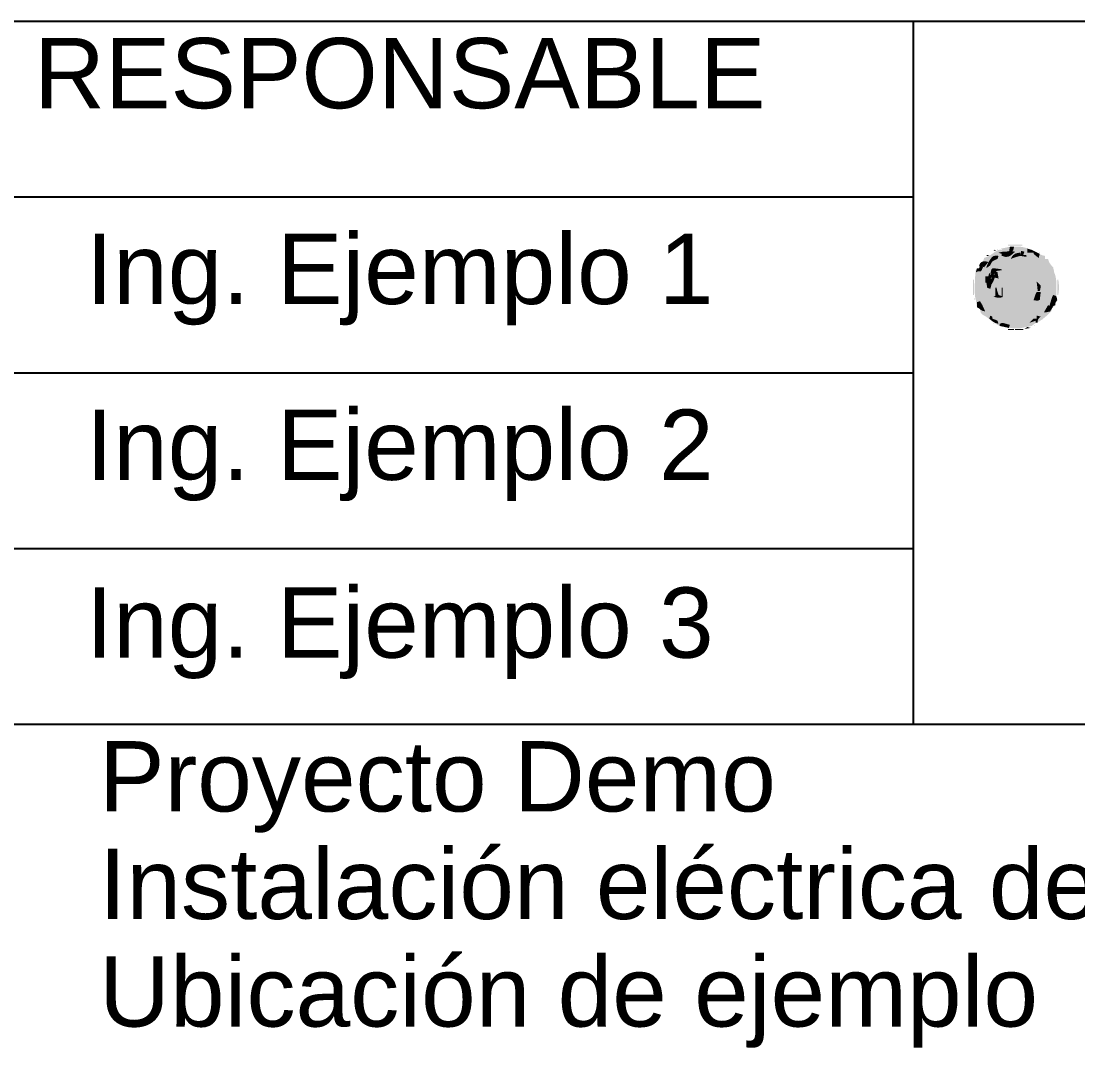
# Model space of a CAD drawing. Header units: millimetres. Extents: x 0 to 1189, y 0 to 841.
# Drawn here: x 1032.33 to 1057.88, y 50.84 to 76 of the extents above; entities that cross this region are included whole.
import ezdxf
from ezdxf.enums import TextEntityAlignment as Align

# ---------------------------------------------------------------- set-up
doc = ezdxf.new("R2010")
doc.units = ezdxf.units.MM
doc.styles.add('ARIAL', font='arial.ttf')

msp = doc.modelspace()

# ---------------------------------------------------------------- hatches: boundary and pattern name
at = {"true_color": 0xad8536}
msp.add_hatch(color=7, dxfattribs=at).paths.add_polyline_path([(1056.572, 70.528), (1056.203, 70.544), (1055.842, 70.398), (1055.808, 70.373), (1055.773, 70.349), (1055.738, 70.325), (1055.696, 70.309), (1055.655, 70.292), (1055.614, 70.275), (1055.608, 70.258), (1055.603, 70.241), (1055.598, 70.224), (1055.595, 70.208), (1055.592, 70.191), (1055.589, 70.176), (1055.563, 70.167), (1055.539, 70.159), (1055.514, 70.151), (1055.506, 70.109), (1055.497, 70.067), (1055.489, 70.026), (1055.464, 70.018), (1055.439, 70.01), (1055.414, 70.001), (1055.399, 69.873), (1055.39, 69.744), (1055.387, 69.615), (1055.387, 69.596), (1055.386, 69.577), (1055.386, 69.558), (1055.386, 69.471), (1055.389, 69.384), (1055.401, 69.298), (1055.411, 69.264), (1055.418, 69.229), (1055.428, 69.161), (1055.432, 69.134), (1055.436, 69.107), (1055.439, 69.08), (1055.464, 69.072), (1055.489, 69.064), (1055.514, 69.056), (1055.516, 69.036), (1055.517, 69.017), (1055.519, 68.998), (1055.535, 68.95), (1055.553, 68.923), (1055.589, 68.897), (1055.643, 68.867), (1055.675, 68.846), (1055.712, 68.817), (1055.945, 68.664), (1056.188, 68.591), (1056.465, 68.574), (1056.751, 68.642), (1057.012, 68.782), (1057.231, 68.981), (1057.24, 69.006), (1057.248, 69.031), (1057.256, 69.056), (1057.269, 69.068), (1057.282, 69.08), (1057.294, 69.092), (1057.336, 69.149), (1057.353, 69.258), (1057.36, 69.514), (1057.36, 69.533), (1057.36, 69.552), (1057.36, 69.57), (1057.36, 69.669), (1057.352, 69.764), (1057.331, 69.861), (1057.323, 69.883), (1057.314, 69.905), (1057.306, 69.927), (1057.298, 69.968), (1057.29, 70.01), (1057.281, 70.051), (1057.244, 70.089), (1057.218, 70.121), (1057.182, 70.176), (1057.167, 70.22), (1057.16, 70.239), (1057.157, 70.25), (1057.131, 70.25), (1057.107, 70.25), (1057.082, 70.25), (1057.082, 70.275), (1057.082, 70.3), (1057.082, 70.325), (1057.029, 70.337), (1056.981, 70.354), (1056.932, 70.377)])
at = {"true_color": 0xb28e57}
msp.add_hatch(color=7, dxfattribs=at).paths.add_polyline_path([(1056.808, 70.449), (1056.548, 70.538), (1056.282, 70.552), (1056.012, 70.499), (1056.037, 70.491), (1056.062, 70.482), (1056.086, 70.474), (1056.086, 70.457), (1056.086, 70.441), (1056.086, 70.424), (1056.103, 70.424), (1056.12, 70.424), (1056.136, 70.424), (1056.136, 70.383), (1056.136, 70.341), (1056.136, 70.3), (1056.161, 70.3), (1056.186, 70.3), (1056.211, 70.3), (1056.233, 70.321), (1056.255, 70.342), (1056.276, 70.362), (1056.353, 70.413), (1056.431, 70.431), (1056.525, 70.43), (1056.545, 70.428), (1056.565, 70.426), (1056.584, 70.424), (1056.626, 70.42), (1056.668, 70.416), (1056.71, 70.412), (1056.743, 70.408), (1056.776, 70.404), (1056.808, 70.4), (1056.808, 70.416), (1056.808, 70.433)])
at = {"true_color": 0xaaaa55}
msp.add_hatch(color=7, dxfattribs=at).paths.add_polyline_path([(1056.012, 70.549), (1056.064, 70.531), (1056.084, 70.525), (1056.086, 70.524)])
at = {"true_color": 0xffff00}
msp.add_hatch(color=7, dxfattribs=at).paths.add_polyline_path([(1056.136, 70.574), (1056.171, 70.556), (1056.176, 70.554)])
at = {"true_color": 0xa9794b}
msp.add_hatch(color=7, dxfattribs=at).paths.add_polyline_path([(1056.186, 70.599), (1056.186, 70.59), (1056.186, 70.582), (1056.186, 70.574), (1056.303, 70.574), (1056.419, 70.574), (1056.534, 70.574), (1056.534, 70.582), (1056.534, 70.59), (1056.534, 70.599), (1056.417, 70.599), (1056.301, 70.599)])
at = {"true_color": 0xb1874d}
msp.add_hatch(color=7, dxfattribs=at).paths.add_polyline_path([(1056.236, 70.549), (1056.227, 70.499), (1056.219, 70.449), (1056.211, 70.4), (1056.247, 70.414), (1056.273, 70.427), (1056.31, 70.449), (1056.324, 70.488), (1056.33, 70.514), (1056.335, 70.549), (1056.302, 70.549), (1056.269, 70.549)])
at = {"true_color": 0xa27d4b}
msp.add_hatch(color=7, dxfattribs=at).paths.add_polyline_path([(1056.335, 70.549), (1056.327, 70.515), (1056.319, 70.482), (1056.31, 70.449), (1056.445, 70.437), (1056.579, 70.425), (1056.713, 70.41), (1056.745, 70.407), (1056.777, 70.403), (1056.808, 70.4), (1056.808, 70.416), (1056.808, 70.433), (1056.808, 70.449), (1056.655, 70.512), (1056.5, 70.545)])
at = {"true_color": 0xd4d42a}
msp.add_hatch(color=7, dxfattribs=at).paths.add_polyline_path([(1056.534, 70.574), (1056.587, 70.556), (1056.596, 70.553)])
at = {"true_color": 0xffaa00}
msp.add_hatch(color=7, dxfattribs=at).paths.add_polyline_path([(1056.659, 70.549), (1056.711, 70.531), (1056.731, 70.525), (1056.734, 70.524)])
at = {"true_color": 0xe7b045}
h = msp.add_hatch(color=7, dxfattribs=at)
h.paths.add_polyline_path([(1056.021, 70.477), (1055.965, 70.469), (1055.905, 70.443), (1055.85, 70.403), (1055.794, 70.363), (1055.738, 70.325), (1055.696, 70.309), (1055.655, 70.292), (1055.614, 70.275), (1055.608, 70.258), (1055.603, 70.241), (1055.598, 70.224), (1055.595, 70.208), (1055.592, 70.191), (1055.589, 70.176), (1055.563, 70.167), (1055.539, 70.159), (1055.514, 70.151), (1055.506, 70.109), (1055.497, 70.067), (1055.489, 70.026), (1055.464, 70.018), (1055.439, 70.01), (1055.414, 70.001), (1055.399, 69.873), (1055.39, 69.744), (1055.387, 69.615), (1055.387, 69.596), (1055.386, 69.577), (1055.386, 69.558), (1055.386, 69.471), (1055.389, 69.384), (1055.401, 69.298), (1055.411, 69.264), (1055.418, 69.229), (1055.428, 69.161), (1055.432, 69.134), (1055.436, 69.107), (1055.439, 69.08), (1055.464, 69.072), (1055.489, 69.064), (1055.514, 69.056), (1055.516, 69.036), (1055.517, 69.017), (1055.519, 68.998), (1055.535, 68.95), (1055.553, 68.923), (1055.589, 68.897), (1055.643, 68.867), (1055.675, 68.846), (1055.712, 68.817), (1055.945, 68.664), (1056.188, 68.591), (1056.465, 68.574), (1056.751, 68.642), (1057.012, 68.782), (1057.231, 68.981), (1057.24, 69.006), (1057.248, 69.031), (1057.256, 69.056), (1057.269, 69.068), (1057.282, 69.08), (1057.294, 69.092), (1057.342, 69.162), (1057.358, 69.321), (1057.356, 69.703), (1057.331, 69.686), (1057.306, 69.669), (1057.281, 69.653), (1057.277, 69.625), (1057.273, 69.598), (1057.269, 69.57), (1057.252, 69.49), (1057.225, 69.423), (1057.182, 69.354), (1057.19, 69.388), (1057.198, 69.421), (1057.206, 69.454), (1057.146, 69.424), (1057.095, 69.389), (1057.045, 69.342), (1056.994, 69.295), (1056.944, 69.259), (1056.883, 69.23), (1056.883, 69.247), (1056.883, 69.263), (1056.883, 69.28), (1056.699, 69.263), (1056.516, 69.259), (1056.331, 69.268), (1056.308, 69.271), (1056.285, 69.273), (1056.262, 69.275), (1056.098, 69.293), (1055.938, 69.324), (1055.782, 69.381), (1055.757, 69.396), (1055.746, 69.403), (1055.74, 69.407), (1055.714, 69.423), (1055.688, 69.438), (1055.663, 69.454), (1055.664, 69.586), (1055.687, 69.706), (1055.744, 69.825), (1055.802, 69.895), (1055.863, 69.941), (1055.95, 69.97), (1055.979, 69.972), (1056.008, 69.974), (1056.037, 69.976), (1056.138, 70.024), (1056.218, 70.087), (1056.286, 70.176), (1056.28, 70.218), (1056.274, 70.243), (1056.261, 70.275), (1056.187, 70.29), (1056.154, 70.296), (1056.136, 70.3), (1056.136, 70.342), (1056.136, 70.383), (1056.136, 70.424), (1056.119, 70.424), (1056.103, 70.424), (1056.086, 70.424), (1056.086, 70.441), (1056.086, 70.458), (1056.086, 70.474)])
h.paths.add_polyline_path([(1055.463, 69.929), (1055.464, 69.927), (1055.457, 69.941)])
at = {"true_color": 0xcaa364}
msp.add_hatch(color=7, dxfattribs=at).paths.add_polyline_path([(1056.086, 70.474), (1056.021, 70.477), (1055.965, 70.469), (1055.905, 70.443), (1055.85, 70.403), (1055.794, 70.363), (1055.738, 70.325), (1055.696, 70.309), (1055.655, 70.292), (1055.614, 70.275), (1055.608, 70.258), (1055.603, 70.241), (1055.598, 70.224), (1055.592, 70.195), (1055.59, 70.183), (1055.589, 70.176), (1055.563, 70.167), (1055.539, 70.159), (1055.514, 70.151), (1055.506, 70.126), (1055.497, 70.101), (1055.489, 70.076), (1055.531, 70.068), (1055.572, 70.059), (1055.614, 70.051), (1055.622, 70.068), (1055.63, 70.084), (1055.638, 70.101), (1055.732, 70.201), (1055.834, 70.277), (1055.962, 70.325), (1055.962, 70.308), (1055.962, 70.292), (1055.962, 70.275), (1056.054, 70.275), (1056.145, 70.275), (1056.236, 70.275), (1056.202, 70.284), (1056.169, 70.292), (1056.136, 70.3), (1056.136, 70.342), (1056.136, 70.383), (1056.136, 70.424), (1056.119, 70.424), (1056.103, 70.424), (1056.086, 70.424), (1056.086, 70.441), (1056.086, 70.458)])
at = {"true_color": 0xf8bd4a}
msp.add_hatch(color=7, dxfattribs=at).paths.add_polyline_path([(1055.901, 70.326), (1055.848, 70.322), (1055.814, 70.298), (1055.768, 70.233), (1055.749, 70.205), (1055.731, 70.178), (1055.713, 70.151), (1055.667, 70.084), (1055.624, 70.016), (1055.584, 69.945), (1055.545, 69.863), (1055.525, 69.79), (1055.539, 69.703), (1055.564, 69.711), (1055.589, 69.719), (1055.614, 69.728), (1055.622, 69.753), (1055.63, 69.778), (1055.638, 69.802), (1055.699, 69.825), (1055.733, 69.855), (1055.768, 69.916), (1055.783, 69.945), (1055.798, 69.973), (1055.813, 70.001), (1055.846, 70), (1055.861, 70), (1055.869, 70), (1055.894, 69.999), (1055.919, 69.999), (1055.943, 69.998), (1055.998, 69.997), (1056.035, 69.998), (1056.086, 70.001), (1056.168, 70.044), (1056.23, 70.1), (1056.286, 70.176), (1056.277, 70.209), (1056.269, 70.242), (1056.261, 70.275), (1056.16, 70.275), (1056.061, 70.275), (1055.962, 70.275), (1055.962, 70.292), (1055.962, 70.308), (1055.962, 70.325), (1055.926, 70.326), (1055.91, 70.326)])
at = {"true_color": 0x886c2d}
msp.add_hatch(color=7, dxfattribs=at).paths.add_polyline_path([(1056.485, 70.325), (1056.421, 70.33), (1056.369, 70.323), (1056.31, 70.3), (1056.288, 70.241), (1056.264, 70.183), (1056.236, 70.126), (1056.173, 70.075), (1056.109, 70.039), (1056.032, 70.015), (1055.975, 70.005), (1055.918, 69.993), (1055.862, 69.976), (1055.744, 69.852), (1055.667, 69.702), (1055.628, 69.535), (1055.637, 69.476), (1055.649, 69.444), (1055.676, 69.41), (1055.713, 69.392), (1055.729, 69.384), (1055.738, 69.379), (1055.765, 69.365), (1055.791, 69.351), (1055.817, 69.337), (1056.016, 69.294), (1056.236, 69.291), (1056.435, 69.329), (1056.435, 69.522), (1056.435, 69.713), (1056.435, 69.902), (1056.536, 69.952), (1056.635, 70.002), (1056.734, 70.051), (1056.668, 70.171), (1056.594, 70.255)])
at = {"true_color": 0xbf0000}
msp.add_hatch(color=7, dxfattribs=at).paths.add_polyline_path([(1055.688, 70.35), (1055.68, 70.341), (1055.672, 70.333), (1055.663, 70.325), (1055.688, 70.325), (1055.713, 70.325), (1055.738, 70.325), (1055.721, 70.333), (1055.705, 70.342)])
at = {"true_color": 0xf5b954}
msp.add_hatch(color=7, dxfattribs=at).paths.add_polyline_path([(1055.905, 70.331), (1055.856, 70.325), (1055.827, 70.313), (1055.794, 70.285), (1055.772, 70.253), (1055.762, 70.239), (1055.757, 70.232), (1055.714, 70.166), (1055.684, 70.101), (1055.663, 70.026), (1055.698, 70.05), (1055.724, 70.069), (1055.763, 70.101), (1055.79, 70.159), (1055.82, 70.196), (1055.876, 70.227), (1055.912, 70.241), (1055.928, 70.247), (1055.937, 70.25), (1055.945, 70.275), (1055.954, 70.3), (1055.962, 70.325), (1055.928, 70.328), (1055.913, 70.33)])
at = {"true_color": 0xdf7f7f}
msp.add_hatch(color=7, dxfattribs=at).paths.add_polyline_path([(1055.862, 70.474), (1055.854, 70.466), (1055.846, 70.458), (1055.838, 70.449), (1055.863, 70.449), (1055.888, 70.449), (1055.912, 70.449), (1055.895, 70.458), (1055.879, 70.466)])
at = {"true_color": 0xdfa846}
msp.add_hatch(color=7, dxfattribs=at).paths.add_polyline_path([(1056.136, 70.424), (1056.063, 70.424), (1056.018, 70.417), (1055.962, 70.4), (1055.962, 70.383), (1055.962, 70.366), (1055.962, 70.35), (1055.937, 70.35), (1055.912, 70.35), (1055.887, 70.35), (1055.912, 70.341), (1055.937, 70.333), (1055.962, 70.325), (1055.962, 70.308), (1055.962, 70.292), (1055.962, 70.275), (1056.054, 70.275), (1056.145, 70.275), (1056.236, 70.275), (1056.202, 70.284), (1056.169, 70.292), (1056.136, 70.3), (1056.136, 70.342), (1056.136, 70.383)])
at = {"true_color": 0x53411a}
msp.add_hatch(color=7, dxfattribs=at).paths.add_polyline_path([(1056.485, 70.325), (1056.421, 70.33), (1056.369, 70.323), (1056.31, 70.3), (1056.288, 70.24), (1056.264, 70.183), (1056.236, 70.126), (1056.155, 70.067), (1056.072, 70.025), (1055.978, 69.995), (1055.947, 69.989), (1055.917, 69.983), (1055.887, 69.976), (1055.923, 69.926), (1055.961, 69.885), (1056.012, 69.85), (1056.029, 69.843), (1056.045, 69.835), (1056.062, 69.827), (1056.1, 69.786), (1056.139, 69.758), (1056.192, 69.74), (1056.213, 69.738), (1056.233, 69.737), (1056.253, 69.735), (1056.273, 69.734), (1056.294, 69.732), (1056.314, 69.73), (1056.329, 69.729), (1056.345, 69.728), (1056.36, 69.728), (1056.363, 69.651), (1056.378, 69.593), (1056.41, 69.528), (1056.405, 69.655), (1056.411, 69.778), (1056.435, 69.902), (1056.509, 69.956), (1056.584, 69.997), (1056.669, 70.032), (1056.691, 70.038), (1056.712, 70.045), (1056.734, 70.051), (1056.671, 70.167), (1056.594, 70.254)])
at = {"true_color": 0xbf3f3f}
msp.add_hatch(color=7, dxfattribs=at).paths.add_polyline_path([(1055.912, 70.499), (1055.947, 70.482), (1055.96, 70.475)])
at = {"true_color": 0xcd9845}
msp.add_hatch(color=7, dxfattribs=at).paths.add_polyline_path([(1056.136, 70.424), (1056.063, 70.424), (1056.018, 70.417), (1055.962, 70.4), (1055.987, 70.391), (1056.012, 70.383), (1056.037, 70.375), (1056.037, 70.358), (1056.037, 70.341), (1056.037, 70.325), (1056.07, 70.317), (1056.103, 70.308), (1056.136, 70.3), (1056.136, 70.342), (1056.136, 70.383)])
at = {"true_color": 0xb38537}
msp.add_hatch(color=7, dxfattribs=at).paths.add_polyline_path([(1056.36, 70.424), (1056.284, 70.441), (1056.213, 70.44), (1056.136, 70.424), (1056.136, 70.383), (1056.136, 70.341), (1056.136, 70.3), (1056.2, 70.305), (1056.259, 70.337)])
at = {"true_color": 0x997633}
msp.add_hatch(color=7, dxfattribs=at).paths.add_polyline_path([(1056.584, 70.449), (1056.438, 70.452), (1056.324, 70.416), (1056.211, 70.325), (1056.219, 70.308), (1056.228, 70.292), (1056.236, 70.275), (1056.261, 70.275), (1056.286, 70.275), (1056.31, 70.275), (1056.372, 70.288), (1056.417, 70.295), (1056.485, 70.3), (1056.58, 70.242), (1056.651, 70.171), (1056.709, 70.076), (1056.694, 70.069), (1056.68, 70.062), (1056.665, 70.055), (1056.632, 70.038), (1056.617, 70.03), (1056.609, 70.026), (1056.539, 69.99), (1056.472, 69.951), (1056.41, 69.902), (1056.402, 69.832), (1056.402, 69.787), (1056.41, 69.728), (1056.418, 69.728), (1056.427, 69.728), (1056.435, 69.728), (1056.439, 69.746), (1056.443, 69.765), (1056.447, 69.784), (1056.509, 69.863), (1056.588, 69.915), (1056.684, 69.952), (1056.727, 69.933), (1056.765, 69.933), (1056.833, 69.952), (1056.816, 69.968), (1056.8, 69.985), (1056.783, 70.001), (1056.786, 70.028), (1056.79, 70.053), (1056.793, 70.079), (1056.802, 70.122), (1056.806, 70.14), (1056.808, 70.151), (1056.774, 70.173), (1056.749, 70.193), (1056.709, 70.225), (1056.684, 70.267), (1056.659, 70.309), (1056.634, 70.35), (1056.609, 70.35), (1056.584, 70.35), (1056.559, 70.35), (1056.568, 70.383), (1056.576, 70.416)])
at = {"true_color": 0x8a692b}
msp.add_hatch(color=7, dxfattribs=at).paths.add_polyline_path([(1056.485, 70.4), (1056.447, 70.399), (1056.418, 70.394), (1056.373, 70.381), (1056.318, 70.347), (1056.286, 70.308), (1056.261, 70.25), (1056.299, 70.269), (1056.335, 70.282), (1056.401, 70.302), (1056.429, 70.309), (1056.457, 70.317), (1056.485, 70.325), (1056.485, 70.35), (1056.485, 70.375)])
at = {"true_color": 0x9f7733}
msp.add_hatch(color=7, dxfattribs=at).paths.add_polyline_path([(1056.51, 70.449), (1056.501, 70.407), (1056.493, 70.366), (1056.485, 70.325), (1056.573, 70.31), (1056.612, 70.304), (1056.634, 70.3), (1056.634, 70.317), (1056.634, 70.333), (1056.634, 70.35), (1056.609, 70.35), (1056.584, 70.35), (1056.559, 70.35), (1056.568, 70.375), (1056.576, 70.4), (1056.584, 70.424), (1056.559, 70.433), (1056.534, 70.441)])
at = {"true_color": 0x8d6c2d}
msp.add_hatch(color=7, dxfattribs=at).paths.add_polyline_path([(1056.485, 70.325), (1056.485, 70.317), (1056.485, 70.308), (1056.485, 70.3), (1056.577, 70.238), (1056.649, 70.169), (1056.709, 70.076), (1056.675, 70.051), (1056.642, 70.026), (1056.609, 70.001), (1056.667, 70.008), (1056.725, 70.017), (1056.783, 70.026), (1056.792, 70.043), (1056.8, 70.06), (1056.808, 70.076), (1056.802, 70.132), (1056.782, 70.175), (1056.73, 70.242), (1056.653, 70.292), (1056.577, 70.316)])
at = {"true_color": 0xa88757}
msp.add_hatch(color=7, dxfattribs=at).paths.add_polyline_path([(1056.659, 70.499), (1056.659, 70.466), (1056.659, 70.432), (1056.659, 70.4), (1056.709, 70.4), (1056.759, 70.4), (1056.808, 70.4), (1056.808, 70.416), (1056.808, 70.433), (1056.808, 70.449), (1056.759, 70.471), (1056.711, 70.486)])
at = {"true_color": 0xbc8d4b}
msp.add_hatch(color=7, dxfattribs=at).paths.add_polyline_path([(1056.808, 70.449), (1056.808, 70.433), (1056.808, 70.416), (1056.808, 70.4), (1056.775, 70.4), (1056.742, 70.4), (1056.709, 70.4), (1056.767, 70.352), (1056.827, 70.308), (1056.891, 70.269), (1056.905, 70.263), (1056.919, 70.256), (1056.933, 70.25), (1056.934, 70.213), (1056.943, 70.187), (1056.967, 70.148), (1056.983, 70.128), (1056.998, 70.108), (1057.014, 70.088), (1057.058, 70.032), (1057.104, 69.985), (1057.162, 69.945), (1057.177, 69.939), (1057.192, 69.933), (1057.206, 69.927), (1057.207, 69.825), (1057.23, 69.74), (1057.281, 69.653), (1057.306, 69.67), (1057.331, 69.686), (1057.356, 69.703), (1057.352, 69.718), (1057.349, 69.733), (1057.346, 69.747), (1057.341, 69.767), (1057.337, 69.787), (1057.332, 69.807), (1057.323, 69.847), (1057.315, 69.887), (1057.306, 69.927), (1057.299, 69.968), (1057.29, 70.01), (1057.281, 70.051), (1057.244, 70.089), (1057.218, 70.121), (1057.182, 70.176), (1057.173, 70.201), (1057.165, 70.226), (1057.157, 70.25), (1057.131, 70.25), (1057.107, 70.25), (1057.082, 70.25), (1057.082, 70.275), (1057.082, 70.3), (1057.082, 70.325), (1057.014, 70.342), (1056.951, 70.368), (1056.889, 70.401), (1056.862, 70.417), (1056.835, 70.433)])
at = {"true_color": 0xab8e67}
msp.add_hatch(color=7, dxfattribs=at).paths.add_polyline_path([(1056.808, 70.449), (1056.808, 70.424), (1056.808, 70.399), (1056.808, 70.375), (1056.827, 70.359), (1056.845, 70.344), (1056.863, 70.329), (1056.93, 70.271), (1056.988, 70.21), (1057.045, 70.143), (1057.086, 70.093), (1057.115, 70.063), (1057.157, 70.026), (1057.207, 70.031), (1057.24, 70.037), (1057.281, 70.051), (1057.244, 70.089), (1057.218, 70.121), (1057.182, 70.176), (1057.173, 70.201), (1057.165, 70.226), (1057.157, 70.25), (1057.131, 70.25), (1057.107, 70.25), (1057.082, 70.25), (1057.082, 70.275), (1057.082, 70.3), (1057.082, 70.325), (1057.014, 70.342), (1056.951, 70.368), (1056.889, 70.401), (1056.862, 70.417), (1056.835, 70.433)])
at = {"true_color": 0xb5925f}
msp.add_hatch(color=7, dxfattribs=at).paths.add_polyline_path([(1056.808, 70.449), (1056.808, 70.424), (1056.808, 70.399), (1056.808, 70.375), (1056.854, 70.335), (1056.887, 70.309), (1056.933, 70.275), (1056.941, 70.309), (1056.949, 70.342), (1056.958, 70.375), (1056.907, 70.4), (1056.858, 70.425)])
at = {"true_color": 0xbfbfbf}
msp.add_hatch(color=7, dxfattribs=at).paths.add_polyline_path([(1056.858, 70.449), (1056.908, 70.424), (1056.906, 70.425), (1056.893, 70.432)])
at = {"true_color": 0x7f7f00}
for points in [[(1056.908, 70.424), (1056.956, 70.4), (1056.943, 70.407)], [(1057.082, 70.275), (1057.117, 70.258), (1057.13, 70.251), (1057.132, 70.25)]]:
    msp.add_hatch(color=7, dxfattribs=at).paths.add_polyline_path(points)
at = {"true_color": 0xecb358}
h = msp.add_hatch(color=7, dxfattribs=at)
h.paths.add_polyline_path([(1055.697, 70.186), (1055.664, 70.145), (1055.634, 70.096), (1055.627, 70.081), (1055.62, 70.066), (1055.614, 70.051), (1055.58, 70.06), (1055.547, 70.068), (1055.514, 70.076), (1055.506, 70.059), (1055.497, 70.043), (1055.489, 70.026), (1055.464, 70.018), (1055.439, 70.01), (1055.414, 70.001), (1055.406, 69.892), (1055.398, 69.785), (1055.39, 69.678), (1055.406, 69.678), (1055.423, 69.678), (1055.439, 69.678), (1055.456, 69.644), (1055.473, 69.611), (1055.489, 69.578), (1055.531, 69.62), (1055.572, 69.662), (1055.614, 69.703), (1055.588, 69.711), (1055.564, 69.719), (1055.539, 69.728), (1055.565, 69.832), (1055.599, 69.933), (1055.646, 70.029), (1055.694, 70.091), (1055.726, 70.149), (1055.738, 70.225)])
h.paths.add_polyline_path([(1055.457, 69.941), (1055.439, 69.976), (1055.458, 69.938)])
h.paths.add_polyline_path([(1055.464, 69.927), (1055.463, 69.929), (1055.458, 69.938)])
at = {"true_color": 0xd6b55e}
msp.add_hatch(color=7, dxfattribs=at).paths.add_polyline_path([(1055.514, 70.076), (1055.506, 70.059), (1055.497, 70.043), (1055.489, 70.026), (1055.472, 70.026), (1055.456, 70.026), (1055.439, 70.026), (1055.431, 69.993), (1055.423, 69.96), (1055.414, 69.927), (1055.444, 69.941), (1055.457, 69.948), (1055.464, 69.952), (1055.489, 69.952), (1055.514, 69.952), (1055.539, 69.952), (1055.556, 69.985), (1055.572, 70.018), (1055.589, 70.051), (1055.563, 70.06), (1055.539, 70.068)])
at = {"true_color": 0xd1aa6d}
msp.add_hatch(color=7, dxfattribs=at).paths.add_polyline_path([(1055.713, 70.176), (1055.66, 70.192), (1055.613, 70.195), (1055.559, 70.182), (1055.526, 70.157), (1055.508, 70.13), (1055.489, 70.076), (1055.531, 70.068), (1055.572, 70.059), (1055.614, 70.051), (1055.647, 70.093), (1055.68, 70.134)])
at = {"true_color": 0xd49f3e}
msp.add_hatch(color=7, dxfattribs=at).paths.add_polyline_path([(1055.867, 70.027), (1055.796, 70.02), (1055.758, 69.98), (1055.721, 69.871), (1055.716, 69.845), (1055.714, 69.834), (1055.713, 69.827), (1055.688, 69.827), (1055.663, 69.827), (1055.638, 69.827), (1055.594, 69.737), (1055.552, 69.646), (1055.514, 69.553), (1055.556, 69.528), (1055.597, 69.503), (1055.638, 69.479), (1055.663, 69.601), (1055.695, 69.721), (1055.745, 69.835), (1055.806, 69.904), (1055.87, 69.946), (1055.959, 69.975), (1055.985, 69.975), (1056.011, 69.976), (1056.037, 69.976), (1056.037, 69.985), (1056.037, 69.993), (1056.037, 70.001), (1055.98, 70.011), (1055.924, 70.02)])
at = {"true_color": 0xc2933c}
msp.add_hatch(color=7, dxfattribs=at).paths.add_polyline_path([(1055.813, 70.026), (1055.792, 70.002), (1055.779, 69.963), (1055.763, 69.877), (1055.822, 69.924), (1055.88, 69.951), (1055.956, 69.969), (1055.983, 69.971), (1056.01, 69.974), (1056.037, 69.976), (1056.037, 69.985), (1056.037, 69.993), (1056.037, 70.001), (1056.02, 70.003), (1056.004, 70.006), (1055.989, 70.008), (1055.952, 70.012), (1055.935, 70.014), (1055.926, 70.015), (1055.888, 70.02), (1055.851, 70.023)])
at = {"true_color": 0xf6cb86}
msp.add_hatch(color=7, dxfattribs=at).paths.add_polyline_path([(1055.439, 69.777), (1055.439, 69.744), (1055.439, 69.711), (1055.439, 69.678), (1055.423, 69.678), (1055.406, 69.678), (1055.39, 69.678), (1055.389, 69.656), (1055.388, 69.634), (1055.388, 69.612), (1055.387, 69.583), (1055.387, 69.554), (1055.386, 69.525), (1055.388, 69.414), (1055.403, 69.31), (1055.439, 69.205), (1055.464, 69.197), (1055.489, 69.188), (1055.514, 69.18), (1055.497, 69.381), (1055.481, 69.58), (1055.464, 69.777), (1055.456, 69.777), (1055.448, 69.777)])
at = {"true_color": 0xfac465}
msp.add_hatch(color=7, dxfattribs=at).paths.add_polyline_path([(1055.439, 69.777), (1055.439, 69.744), (1055.439, 69.711), (1055.439, 69.678), (1055.423, 69.678), (1055.406, 69.678), (1055.39, 69.678), (1055.389, 69.655), (1055.389, 69.633), (1055.389, 69.611), (1055.388, 69.581), (1055.388, 69.551), (1055.388, 69.522), (1055.388, 69.447), (1055.39, 69.374), (1055.401, 69.3), (1055.411, 69.265), (1055.418, 69.229), (1055.428, 69.161), (1055.435, 69.113), (1055.438, 69.092), (1055.439, 69.08), (1055.464, 69.072), (1055.489, 69.064), (1055.514, 69.056), (1055.516, 69.036), (1055.517, 69.017), (1055.519, 68.998), (1055.535, 68.95), (1055.553, 68.923), (1055.589, 68.897), (1055.643, 68.867), (1055.675, 68.846), (1055.712, 68.817), (1055.787, 68.755), (1055.865, 68.699), (1055.949, 68.649), (1056.215, 68.578), (1056.492, 68.576), (1056.763, 68.631), (1056.808, 68.665), (1056.835, 68.705), (1056.858, 68.757), (1056.828, 68.748), (1056.803, 68.741), (1056.758, 68.732), (1056.619, 68.729), (1056.483, 68.715), (1056.345, 68.693), (1056.325, 68.689), (1056.305, 68.686), (1056.286, 68.682), (1056.286, 68.699), (1056.286, 68.716), (1056.286, 68.732), (1056.197, 68.717), (1056.158, 68.711), (1056.136, 68.707), (1056.136, 68.732), (1056.136, 68.757), (1056.136, 68.782), (1056.076, 68.774), (1056.021, 68.773), (1055.962, 68.782), (1055.867, 68.853), (1055.786, 68.934), (1055.716, 69.029), (1055.707, 69.046), (1055.697, 69.063), (1055.688, 69.08), (1055.671, 69.08), (1055.655, 69.08), (1055.638, 69.08), (1055.622, 69.139), (1055.605, 69.197), (1055.589, 69.255), (1055.572, 69.255), (1055.555, 69.255), (1055.539, 69.255), (1055.539, 69.33), (1055.539, 69.405), (1055.539, 69.479), (1055.556, 69.479), (1055.572, 69.479), (1055.589, 69.479), (1055.54, 69.542), (1055.507, 69.608), (1055.484, 69.684), (1055.478, 69.715), (1055.471, 69.746), (1055.464, 69.777), (1055.456, 69.777), (1055.448, 69.777)])
at = {"true_color": 0xf9daa4}
msp.add_hatch(color=7, dxfattribs=at).paths.add_polyline_path([(1055.439, 69.777), (1055.439, 69.744), (1055.439, 69.711), (1055.439, 69.678), (1055.423, 69.678), (1055.406, 69.678), (1055.39, 69.678), (1055.389, 69.655), (1055.389, 69.633), (1055.389, 69.611), (1055.388, 69.581), (1055.388, 69.551), (1055.388, 69.522), (1055.388, 69.447), (1055.39, 69.374), (1055.401, 69.3), (1055.411, 69.265), (1055.418, 69.229), (1055.428, 69.161), (1055.435, 69.113), (1055.438, 69.092), (1055.439, 69.08), (1055.464, 69.072), (1055.489, 69.064), (1055.514, 69.056), (1055.516, 69.036), (1055.517, 69.017), (1055.519, 68.998), (1055.535, 68.95), (1055.553, 68.923), (1055.59, 68.895), (1055.651, 68.86), (1055.708, 68.821), (1055.764, 68.779), (1055.826, 68.734), (1055.889, 68.702), (1055.962, 68.682), (1055.954, 68.707), (1055.945, 68.732), (1055.937, 68.757), (1055.899, 68.774), (1055.883, 68.782), (1055.873, 68.786), (1055.853, 68.793), (1055.833, 68.8), (1055.813, 68.807), (1055.813, 68.823), (1055.813, 68.84), (1055.813, 68.856), (1055.793, 68.874), (1055.784, 68.881), (1055.779, 68.885), (1055.745, 68.91), (1055.721, 68.93), (1055.685, 68.96), (1055.557, 69.107), (1055.5, 69.307), (1055.467, 69.733), (1055.466, 69.748), (1055.465, 69.763), (1055.464, 69.777), (1055.456, 69.777), (1055.448, 69.777)])
at = {"true_color": 0xddb375}
msp.add_hatch(color=7, dxfattribs=at).paths.add_polyline_path([(1055.514, 70.001), (1055.443, 69.904), (1055.407, 69.797), (1055.39, 69.678), (1055.406, 69.678), (1055.423, 69.678), (1055.439, 69.678), (1055.439, 69.711), (1055.439, 69.744), (1055.439, 69.777), (1055.456, 69.777), (1055.473, 69.777), (1055.489, 69.777), (1055.518, 69.855), (1055.529, 69.922)])
at = {"true_color": 0xd9a644}
msp.add_hatch(color=7, dxfattribs=at).paths.add_polyline_path([(1055.738, 69.927), (1055.73, 69.893), (1055.721, 69.86), (1055.713, 69.827), (1055.688, 69.827), (1055.663, 69.827), (1055.638, 69.827), (1055.638, 69.777), (1055.638, 69.727), (1055.638, 69.678), (1055.647, 69.678), (1055.655, 69.678), (1055.663, 69.678), (1055.69, 69.721), (1055.717, 69.764), (1055.744, 69.807), (1055.756, 69.841), (1055.755, 69.872)])
at = {"true_color": 0x836423}
msp.add_hatch(color=7, dxfattribs=at).paths.add_polyline_path([(1055.838, 69.877), (1055.821, 69.86), (1055.804, 69.844), (1055.788, 69.827), (1055.751, 69.813), (1055.725, 69.8), (1055.688, 69.777), (1055.652, 69.671), (1055.638, 69.566), (1055.638, 69.454), (1055.672, 69.437), (1055.705, 69.42), (1055.738, 69.404), (1055.764, 69.452), (1055.783, 69.5), (1055.795, 69.553), (1055.8, 69.603), (1055.806, 69.653), (1055.813, 69.703), (1055.853, 69.746), (1055.872, 69.792), (1055.887, 69.877), (1055.871, 69.877), (1055.854, 69.877)])
at = {"true_color": 0x90702b}
msp.add_hatch(color=7, dxfattribs=at).paths.add_polyline_path([(1055.763, 69.802), (1055.726, 69.783), (1055.7, 69.764), (1055.663, 69.728), (1055.67, 69.661), (1055.677, 69.616), (1055.688, 69.553), (1055.713, 69.545), (1055.738, 69.537), (1055.763, 69.528), (1055.771, 69.562), (1055.78, 69.595), (1055.788, 69.628), (1055.779, 69.611), (1055.771, 69.595), (1055.763, 69.578), (1055.746, 69.578), (1055.73, 69.578), (1055.713, 69.578), (1055.713, 69.62), (1055.713, 69.662), (1055.713, 69.703), (1055.73, 69.703), (1055.746, 69.703), (1055.763, 69.703), (1055.771, 69.719), (1055.78, 69.736), (1055.788, 69.752), (1055.779, 69.769), (1055.771, 69.786)])
at = {"true_color": 0x775e27}
msp.add_hatch(color=7, dxfattribs=at).paths.add_polyline_path([(1055.862, 69.976), (1055.787, 69.904), (1055.737, 69.828), (1055.713, 69.728), (1055.769, 69.78), (1055.827, 69.829), (1055.887, 69.877), (1055.843, 69.788), (1055.809, 69.699), (1055.788, 69.603), (1055.838, 69.667), (1055.892, 69.711), (1055.962, 69.752), (1055.97, 69.736), (1055.979, 69.719), (1055.987, 69.703), (1055.995, 69.728), (1056.004, 69.753), (1056.012, 69.777), (1056.045, 69.777), (1056.078, 69.777), (1056.111, 69.777), (1056.111, 69.794), (1056.111, 69.811), (1056.111, 69.827), (1056.069, 69.843), (1056.028, 69.859), (1055.987, 69.877), (1055.964, 69.918), (1055.931, 69.944)])
at = {"true_color": 0x7e5d1b}
msp.add_hatch(color=7, dxfattribs=at).paths.add_polyline_path([(1055.862, 69.976), (1055.851, 69.964), (1055.84, 69.953), (1055.829, 69.941), (1055.814, 69.925), (1055.8, 69.91), (1055.786, 69.894), (1055.755, 69.86), (1055.736, 69.836), (1055.713, 69.802), (1055.721, 69.777), (1055.73, 69.752), (1055.738, 69.728), (1055.746, 69.74), (1055.754, 69.752), (1055.763, 69.765), (1055.774, 69.781), (1055.785, 69.797), (1055.796, 69.813), (1055.82, 69.848), (1055.837, 69.871), (1055.862, 69.902), (1055.888, 69.91), (1055.912, 69.918), (1055.937, 69.927), (1055.912, 69.943), (1055.887, 69.96)])
at = {"true_color": 0xa08136}
msp.add_hatch(color=7, dxfattribs=at).paths.add_polyline_path([(1055.838, 69.877), (1055.819, 69.857), (1055.806, 69.83), (1055.786, 69.776), (1055.778, 69.751), (1055.771, 69.727), (1055.763, 69.703), (1055.746, 69.703), (1055.73, 69.703), (1055.713, 69.703), (1055.713, 69.661), (1055.713, 69.619), (1055.713, 69.578), (1055.73, 69.578), (1055.746, 69.578), (1055.763, 69.578), (1055.771, 69.595), (1055.78, 69.612), (1055.788, 69.628), (1055.834, 69.708), (1055.867, 69.787), (1055.887, 69.877), (1055.871, 69.877), (1055.854, 69.877)])
at = {"true_color": 0x715924}
msp.add_hatch(color=7, dxfattribs=at).paths.add_polyline_path([(1055.987, 69.777), (1055.967, 69.776), (1055.945, 69.77), (1055.903, 69.752), (1055.813, 69.647), (1055.765, 69.519), (1055.738, 69.379), (1055.788, 69.371), (1055.838, 69.362), (1055.887, 69.354), (1055.887, 69.421), (1055.887, 69.488), (1055.887, 69.553), (1055.946, 69.583), (1055.972, 69.596), (1055.987, 69.603), (1055.987, 69.662), (1055.987, 69.72)])
at = {"true_color": 0x896e30}
msp.add_hatch(color=7, dxfattribs=at).paths.add_polyline_path([(1055.862, 69.927), (1055.854, 69.918), (1055.846, 69.91), (1055.838, 69.902), (1055.854, 69.893), (1055.871, 69.885), (1055.887, 69.877), (1055.879, 69.852), (1055.871, 69.827), (1055.862, 69.802), (1055.896, 69.794), (1055.929, 69.786), (1055.962, 69.777), (1055.954, 69.828), (1055.945, 69.877), (1055.937, 69.927), (1055.912, 69.927), (1055.887, 69.927)])
at = {"true_color": 0x7b622a}
msp.add_hatch(color=7, dxfattribs=at).paths.add_polyline_path([(1056.111, 69.802), (1056.073, 69.638), (1056.05, 69.473), (1056.037, 69.304), (1056.06, 69.304), (1056.082, 69.304), (1056.105, 69.304), (1056.158, 69.303), (1056.181, 69.303), (1056.194, 69.303), (1056.277, 69.303), (1056.354, 69.31), (1056.435, 69.329), (1056.435, 69.464), (1056.435, 69.596), (1056.435, 69.728), (1056.418, 69.694), (1056.402, 69.661), (1056.385, 69.628), (1056.378, 69.664), (1056.371, 69.69), (1056.36, 69.728), (1056.322, 69.745), (1056.286, 69.752), (1056.22, 69.754), (1056.17, 69.753), (1056.149, 69.753), (1056.136, 69.752), (1056.128, 69.769), (1056.12, 69.786)])
at = {"true_color": 0x715825}
msp.add_hatch(color=7, dxfattribs=at).paths.add_polyline_path([(1056.111, 69.802), (1056.073, 69.638), (1056.05, 69.473), (1056.037, 69.304), (1056.104, 69.304), (1056.17, 69.304), (1056.236, 69.304), (1056.216, 69.348), (1056.207, 69.397), (1056.2, 69.491), (1056.199, 69.509), (1056.198, 69.527), (1056.197, 69.544), (1056.193, 69.605), (1056.19, 69.666), (1056.186, 69.728), (1056.275, 69.713), (1056.313, 69.706), (1056.335, 69.703), (1056.327, 69.719), (1056.319, 69.736), (1056.31, 69.752), (1056.252, 69.752), (1056.194, 69.752), (1056.136, 69.752), (1056.128, 69.769), (1056.12, 69.786)])
at = {"true_color": 0xb38c58}
msp.add_hatch(color=7, dxfattribs=at).paths.add_polyline_path([(1057.231, 70.001), (1057.222, 69.946), (1057.214, 69.891), (1057.207, 69.835), (1057.215, 69.767), (1057.24, 69.71), (1057.281, 69.653), (1057.306, 69.67), (1057.331, 69.686), (1057.356, 69.703), (1057.353, 69.718), (1057.35, 69.734), (1057.347, 69.749), (1057.343, 69.77), (1057.339, 69.79), (1057.336, 69.81), (1057.316, 69.886), (1057.285, 69.945)])
at = {"true_color": 0xf9c09e}
msp.add_hatch(color=7, dxfattribs=at).paths.add_polyline_path([(1055.34, 69.752), (1055.34, 69.627), (1055.34, 69.502), (1055.34, 69.379), (1055.348, 69.379), (1055.356, 69.379), (1055.365, 69.379), (1055.365, 69.505), (1055.365, 69.629), (1055.365, 69.752), (1055.356, 69.752), (1055.348, 69.752)])
at = {"true_color": 0xfbc15a}
msp.add_hatch(color=7, dxfattribs=at).paths.add_polyline_path([(1055.464, 69.628), (1055.464, 69.601), (1055.463, 69.575), (1055.463, 69.549), (1055.465, 69.448), (1055.484, 69.36), (1055.539, 69.28), (1055.539, 69.347), (1055.539, 69.413), (1055.539, 69.479), (1055.568, 69.493), (1055.581, 69.5), (1055.589, 69.504), (1055.547, 69.545), (1055.505, 69.587)])
at = {"true_color": 0x806527}
msp.add_hatch(color=7, dxfattribs=at).paths.add_polyline_path([(1055.887, 69.553), (1055.887, 69.486), (1055.887, 69.42), (1055.887, 69.354), (1055.871, 69.354), (1055.854, 69.354), (1055.838, 69.354), (1055.852, 69.345), (1055.866, 69.337), (1055.88, 69.328), (1055.942, 69.311), (1055.998, 69.314), (1056.062, 69.329), (1056.062, 69.405), (1056.062, 69.479), (1056.062, 69.553), (1056.053, 69.553), (1056.045, 69.553), (1056.037, 69.553), (1056.037, 69.486), (1056.037, 69.42), (1056.037, 69.354), (1056.011, 69.363), (1055.987, 69.371), (1055.962, 69.379), (1055.944, 69.432), (1055.937, 69.455), (1055.932, 69.468), (1055.926, 69.497), (1055.919, 69.525), (1055.912, 69.553), (1055.904, 69.553), (1055.896, 69.553)])
at = {"true_color": 0x685120}
msp.add_hatch(color=7, dxfattribs=at).paths.add_polyline_path([(1056.136, 69.628), (1056.101, 69.591), (1056.087, 69.561), (1056.082, 69.513), (1056.082, 69.488), (1056.083, 69.463), (1056.083, 69.438), (1056.084, 69.394), (1056.085, 69.349), (1056.086, 69.304), (1056.137, 69.304), (1056.186, 69.304), (1056.236, 69.304), (1056.219, 69.313), (1056.202, 69.321), (1056.186, 69.329), (1056.182, 69.352), (1056.179, 69.375), (1056.176, 69.397), (1056.174, 69.425), (1056.172, 69.453), (1056.17, 69.48), (1056.169, 69.508), (1056.167, 69.536), (1056.165, 69.564), (1056.164, 69.585), (1056.162, 69.607), (1056.161, 69.628), (1056.153, 69.628), (1056.144, 69.628)])
at = {"true_color": 0xcfa66a}
msp.add_hatch(color=7, dxfattribs=at).paths.add_polyline_path([(1057.331, 69.703), (1057.295, 69.666), (1057.279, 69.64), (1057.269, 69.602), (1057.267, 69.581), (1057.264, 69.56), (1057.262, 69.54), (1057.256, 69.494), (1057.25, 69.448), (1057.244, 69.402), (1057.241, 69.379), (1057.238, 69.355), (1057.235, 69.332), (1057.232, 69.309), (1057.229, 69.287), (1057.226, 69.265), (1057.22, 69.219), (1057.215, 69.191), (1057.206, 69.155), (1057.19, 69.147), (1057.173, 69.138), (1057.157, 69.13), (1057.11, 69.055), (1057.061, 68.985), (1057.006, 68.917), (1056.958, 68.859), (1056.918, 68.799), (1056.883, 68.732), (1056.9, 68.732), (1056.916, 68.732), (1056.933, 68.732), (1057.039, 68.806), (1057.14, 68.889), (1057.231, 68.981), (1057.24, 69.006), (1057.248, 69.031), (1057.256, 69.056), (1057.269, 69.068), (1057.282, 69.08), (1057.294, 69.092), (1057.342, 69.162), (1057.358, 69.321), (1057.356, 69.703), (1057.347, 69.703), (1057.339, 69.703)])
at = {"true_color": 0xa3772c}
msp.add_hatch(color=7, dxfattribs=at).paths.add_polyline_path([(1056.883, 69.703), (1056.883, 69.552), (1056.891, 69.404), (1056.908, 69.255), (1056.925, 69.255), (1056.941, 69.255), (1056.958, 69.255), (1056.966, 69.297), (1056.974, 69.338), (1056.982, 69.379), (1056.999, 69.379), (1057.016, 69.379), (1057.032, 69.379), (1057.117, 69.432), (1057.184, 69.492), (1057.231, 69.578), (1057.181, 69.553), (1057.131, 69.528), (1057.082, 69.504), (1057.082, 69.545), (1057.082, 69.587), (1057.082, 69.628), (1057.065, 69.603), (1057.049, 69.578), (1057.032, 69.553), (1056.982, 69.603), (1056.933, 69.653)])
at = {"true_color": 0x714913}
msp.add_hatch(color=7, dxfattribs=at).paths.add_polyline_path([(1056.883, 69.703), (1056.891, 69.627), (1056.9, 69.553), (1056.908, 69.479), (1056.925, 69.479), (1056.941, 69.479), (1056.958, 69.479), (1056.971, 69.521), (1056.977, 69.553), (1056.982, 69.603), (1056.947, 69.645), (1056.921, 69.671)])
at = {"true_color": 0xb58734}
for points in [[(1057.256, 69.66), (1057.256, 69.594), (1057.256, 69.528), (1057.219, 69.527), (1057.193, 69.52), (1057.153, 69.5), (1057.133, 69.487), (1057.113, 69.474), (1057.093, 69.462), (1057.072, 69.449), (1057.052, 69.436), (1057.032, 69.424), (1056.988, 69.374), (1056.967, 69.322), (1056.958, 69.255), (1057.008, 69.309), (1057.067, 69.354), (1057.182, 69.429), (1057.165, 69.404), (1057.148, 69.379), (1057.132, 69.354), (1057.149, 69.346), (1057.165, 69.338), (1057.182, 69.329), (1057.259, 69.453), (1057.285, 69.579), (1057.281, 69.728), (1057.273, 69.728), (1057.264, 69.728), (1057.256, 69.728)], [(1056.861, 69.409), (1056.842, 69.357), (1056.808, 69.255), (1056.897, 69.24), (1056.936, 69.233), (1056.958, 69.23), (1056.941, 69.238), (1056.924, 69.246), (1056.908, 69.255), (1056.908, 69.322), (1056.908, 69.388), (1056.908, 69.454), (1056.899, 69.454), (1056.891, 69.454), (1056.883, 69.454)]]:
    msp.add_hatch(color=7, dxfattribs=at).paths.add_polyline_path(points)
at = {"true_color": 0xbd8d43}
msp.add_hatch(color=7, dxfattribs=at).paths.add_polyline_path([(1057.256, 69.728), (1057.256, 69.66), (1057.256, 69.594), (1057.256, 69.528), (1057.239, 69.528), (1057.223, 69.528), (1057.206, 69.528), (1057.199, 69.484), (1057.193, 69.452), (1057.182, 69.404), (1057.165, 69.387), (1057.148, 69.371), (1057.132, 69.354), (1057.149, 69.346), (1057.165, 69.338), (1057.182, 69.329), (1057.259, 69.453), (1057.285, 69.579), (1057.281, 69.728), (1057.273, 69.728), (1057.264, 69.728)])
at = {"true_color": 0xc7a16f}
msp.add_hatch(color=7, dxfattribs=at).paths.add_polyline_path([(1057.381, 69.752), (1057.381, 69.627), (1057.381, 69.502), (1057.381, 69.379), (1057.389, 69.379), (1057.397, 69.379), (1057.406, 69.379), (1057.421, 69.505), (1057.42, 69.626), (1057.406, 69.752), (1057.397, 69.752), (1057.389, 69.752)])
at = {"true_color": 0xffdf9f}
for points in [[(1055.365, 69.354), (1055.39, 69.255), (1055.389, 69.258), (1055.382, 69.284)], [(1056.062, 68.583), (1056.132, 68.565), (1056.153, 68.56)]]:
    msp.add_hatch(color=7, dxfattribs=at).paths.add_polyline_path(points)
at = {"true_color": 0xb87625}
msp.add_hatch(color=7, dxfattribs=at).paths.add_polyline_path([(1056.908, 69.454), (1056.908, 69.387), (1056.908, 69.32), (1056.908, 69.255), (1056.925, 69.255), (1056.941, 69.255), (1056.958, 69.255), (1056.966, 69.322), (1056.974, 69.388), (1056.982, 69.454), (1056.957, 69.454), (1056.932, 69.454)])
at = {"true_color": 0xe4ad5a}
msp.add_hatch(color=7, dxfattribs=at).paths.add_polyline_path([(1057.206, 69.255), (1057.198, 69.246), (1057.19, 69.238), (1057.182, 69.23), (1057.165, 69.184), (1057.152, 69.151), (1057.132, 69.105), (1057.107, 69.097), (1057.082, 69.089), (1057.057, 69.08), (1057.051, 69.063), (1057.046, 69.046), (1057.04, 69.029), (1057.037, 69.013), (1057.035, 68.997), (1057.032, 68.981), (1057.015, 68.981), (1056.999, 68.981), (1056.982, 68.981), (1056.982, 68.947), (1056.982, 68.914), (1056.982, 68.881), (1057.044, 68.94), (1057.095, 69), (1057.135, 69.074), (1057.142, 69.093), (1057.149, 69.112), (1057.157, 69.13), (1057.182, 69.139), (1057.207, 69.147), (1057.231, 69.155), (1057.223, 69.189), (1057.215, 69.222)])
at = {"true_color": 0xddb379}
msp.add_hatch(color=7, dxfattribs=at).paths.add_polyline_path([(1057.281, 69.379), (1057.263, 69.342), (1057.252, 69.314), (1057.237, 69.27), (1057.231, 69.247), (1057.224, 69.224), (1057.217, 69.202), (1057.205, 69.161), (1057.193, 69.121), (1057.182, 69.08), (1057.232, 69.097), (1057.282, 69.114), (1057.331, 69.13), (1057.339, 69.206), (1057.348, 69.28), (1057.356, 69.354), (1057.331, 69.363), (1057.306, 69.371)])
at = {"true_color": 0xef8f6f}
msp.add_hatch(color=7, dxfattribs=at).paths.add_polyline_path([(1057.356, 69.354), (1057.347, 69.296), (1057.339, 69.238), (1057.331, 69.18), (1057.348, 69.205), (1057.364, 69.23), (1057.381, 69.255), (1057.373, 69.295), (1057.367, 69.32)])
at = {"true_color": 0xf8d98a}
msp.add_hatch(color=7, dxfattribs=at).paths.add_polyline_path([(1055.514, 69.23), (1055.489, 69.221), (1055.464, 69.213), (1055.439, 69.205), (1055.439, 69.163), (1055.439, 69.122), (1055.439, 69.08), (1055.456, 69.072), (1055.473, 69.064), (1055.489, 69.056), (1055.536, 69.016), (1055.58, 68.995), (1055.638, 68.981), (1055.602, 69.067), (1055.562, 69.149)])
at = {"true_color": 0xeccb8d}
msp.add_hatch(color=7, dxfattribs=at).paths.add_polyline_path([(1057.157, 69.13), (1057.112, 69.055), (1057.062, 68.985), (1057.006, 68.917), (1056.958, 68.859), (1056.918, 68.799), (1056.883, 68.732), (1056.9, 68.732), (1056.916, 68.732), (1056.933, 68.732), (1057.039, 68.806), (1057.14, 68.889), (1057.231, 68.981), (1057.24, 69.006), (1057.248, 69.031), (1057.256, 69.056), (1057.265, 69.072), (1057.273, 69.089), (1057.281, 69.105), (1057.239, 69.114), (1057.198, 69.122)])
at = {"true_color": 0xefbd83}
msp.add_hatch(color=7, dxfattribs=at).paths.add_polyline_path([(1057.157, 69.13), (1057.123, 69.072), (1057.09, 69.014), (1057.057, 68.956), (1057.11, 68.962), (1057.149, 68.969), (1057.206, 68.981), (1057.242, 69.035), (1057.262, 69.068), (1057.281, 69.105), (1057.239, 69.114), (1057.198, 69.122)])
at = {"true_color": 0xfad28c}
msp.add_hatch(color=7, dxfattribs=at).paths.add_polyline_path([(1055.763, 68.881), (1055.754, 68.856), (1055.746, 68.831), (1055.738, 68.807), (1055.807, 68.75), (1055.877, 68.707), (1055.962, 68.682), (1055.954, 68.707), (1055.945, 68.732), (1055.937, 68.757), (1055.916, 68.767), (1055.894, 68.777), (1055.873, 68.786), (1055.853, 68.793), (1055.833, 68.8), (1055.813, 68.807), (1055.813, 68.823), (1055.813, 68.84), (1055.813, 68.856), (1055.796, 68.865), (1055.779, 68.873)])
at = {"true_color": 0xffff7f}
for points in [[(1055.773, 68.739), (1055.786, 68.733), (1055.788, 68.732)], [(1055.813, 68.707), (1055.848, 68.69), (1055.861, 68.683), (1055.862, 68.682)]]:
    msp.add_hatch(color=7, dxfattribs=at).paths.add_polyline_path(points)
at = {"true_color": 0xf6c87d}
msp.add_hatch(color=7, dxfattribs=at).paths.add_polyline_path([(1056.858, 68.757), (1056.821, 68.756), (1056.792, 68.752), (1056.746, 68.741), (1056.535, 68.697), (1056.326, 68.678), (1056.111, 68.682), (1056.095, 68.691), (1056.078, 68.699), (1056.062, 68.707), (1056.036, 68.699), (1056.012, 68.69), (1055.987, 68.682), (1055.987, 68.665), (1055.987, 68.649), (1055.987, 68.632), (1056.244, 68.579), (1056.505, 68.579), (1056.763, 68.631), (1056.808, 68.665), (1056.835, 68.705)])
at = {"true_color": 0xebb766}
msp.add_hatch(color=7, dxfattribs=at).paths.add_polyline_path([(1056.883, 68.881), (1056.883, 68.856), (1056.883, 68.831), (1056.883, 68.807), (1056.858, 68.807), (1056.833, 68.807), (1056.808, 68.807), (1056.768, 68.77), (1056.742, 68.744), (1056.709, 68.707), (1056.759, 68.724), (1056.809, 68.74), (1056.858, 68.757), (1056.858, 68.74), (1056.858, 68.724), (1056.858, 68.707), (1056.875, 68.707), (1056.891, 68.707), (1056.908, 68.707), (1056.909, 68.761), (1056.919, 68.791), (1056.945, 68.824), (1056.958, 68.835), (1056.97, 68.846), (1056.982, 68.856), (1056.949, 68.865), (1056.916, 68.873)])
at = {"true_color": 0xffbf3f}
for points in [[(1056.958, 68.757), (1057.005, 68.733), (1056.993, 68.739)], [(1056.808, 68.657), (1056.856, 68.633), (1056.843, 68.64)]]:
    msp.add_hatch(color=7, dxfattribs=at).paths.add_polyline_path(points)
at = {"true_color": 0xf5d08b}
msp.add_hatch(color=7, dxfattribs=at).paths.add_polyline_path([(1056.139, 68.684), (1056.084, 68.699), (1056.04, 68.701), (1055.987, 68.682), (1055.987, 68.665), (1055.987, 68.649), (1055.987, 68.632), (1056.12, 68.603), (1056.178, 68.59), (1056.211, 68.583), (1056.219, 68.608), (1056.228, 68.633), (1056.236, 68.657), (1056.222, 68.661), (1056.208, 68.665), (1056.194, 68.669), (1056.161, 68.678), (1056.147, 68.682)])
at = {"true_color": 0xffff55}
msp.add_hatch(color=7, dxfattribs=at).paths.add_polyline_path([(1055.987, 68.608), (1056.062, 68.583), (1056.059, 68.584), (1056.039, 68.59)])
at = {"true_color": 0xffd494}
msp.add_hatch(color=7, dxfattribs=at).paths.add_polyline_path([(1056.186, 68.558), (1056.186, 68.549), (1056.186, 68.541), (1056.186, 68.533), (1056.236, 68.533), (1056.286, 68.533), (1056.335, 68.533), (1056.335, 68.541), (1056.335, 68.55), (1056.335, 68.558), (1056.285, 68.558), (1056.235, 68.558)])
at = {"true_color": 0xffefaf}
msp.add_hatch(color=7, dxfattribs=at).paths.add_polyline_path([(1056.36, 68.558), (1056.36, 68.549), (1056.36, 68.541), (1056.36, 68.533), (1056.427, 68.533), (1056.494, 68.533), (1056.559, 68.533), (1056.559, 68.541), (1056.559, 68.55), (1056.559, 68.558), (1056.492, 68.558), (1056.426, 68.558)])
at = {"true_color": 0xffc897}
msp.add_hatch(color=7, dxfattribs=at).paths.add_polyline_path([(1056.659, 68.608), (1056.634, 68.591), (1056.609, 68.574), (1056.584, 68.558), (1056.635, 68.566), (1056.684, 68.574), (1056.734, 68.583), (1056.708, 68.591), (1056.684, 68.599)])
at = {"true_color": 0xff7f7f}
msp.add_hatch(color=7, dxfattribs=at).paths.add_polyline_path([(1056.734, 68.632), (1056.769, 68.615), (1056.781, 68.608), (1056.783, 68.608)])

# ---------------------------------------------------------------- linework, layer by layer
for p, q in [((1053.893, 76), (1053.893, 59)), ((989, 71.75), (1053.893, 71.75)), ((989, 67.5), (1053.893, 67.5)), ((989, 63.25), (1053.893, 63.25)), ((989, 59), (1164, 59))]:
    msp.add_line(p, q)
msp.add_lwpolyline([(989, 76), (1164, 76), (1164, 25), (989, 25)], close=True)

# ---------------------------------------------------------------- texts
at = {"style": 'ARIAL'}
for s, p in [('RESPONSABLE', (1041.482, 73.383)), ('Ing. Ejemplo 1', (1041.482, 68.65)), ('Ing. Ejemplo 2', (1041.482, 64.4)), ('Ing. Ejemplo 3', (1041.482, 60.1))]:
    msp.add_text(s, height=1.7, dxfattribs=at).set_placement(p, align=Align.BOTTOM_CENTER)
for s, p in [('Proyecto Demo', (1034.213, 56.383)), ('Instalación eléctrica de ejemplo', (1034.213, 53.783)), ('Ubicación de ejemplo', (1034.213, 51.183))]:
    msp.add_text(s, height=1.7, dxfattribs=at).set_placement(p, align=Align.BOTTOM_LEFT)

doc.saveas('drawing.dxf')
